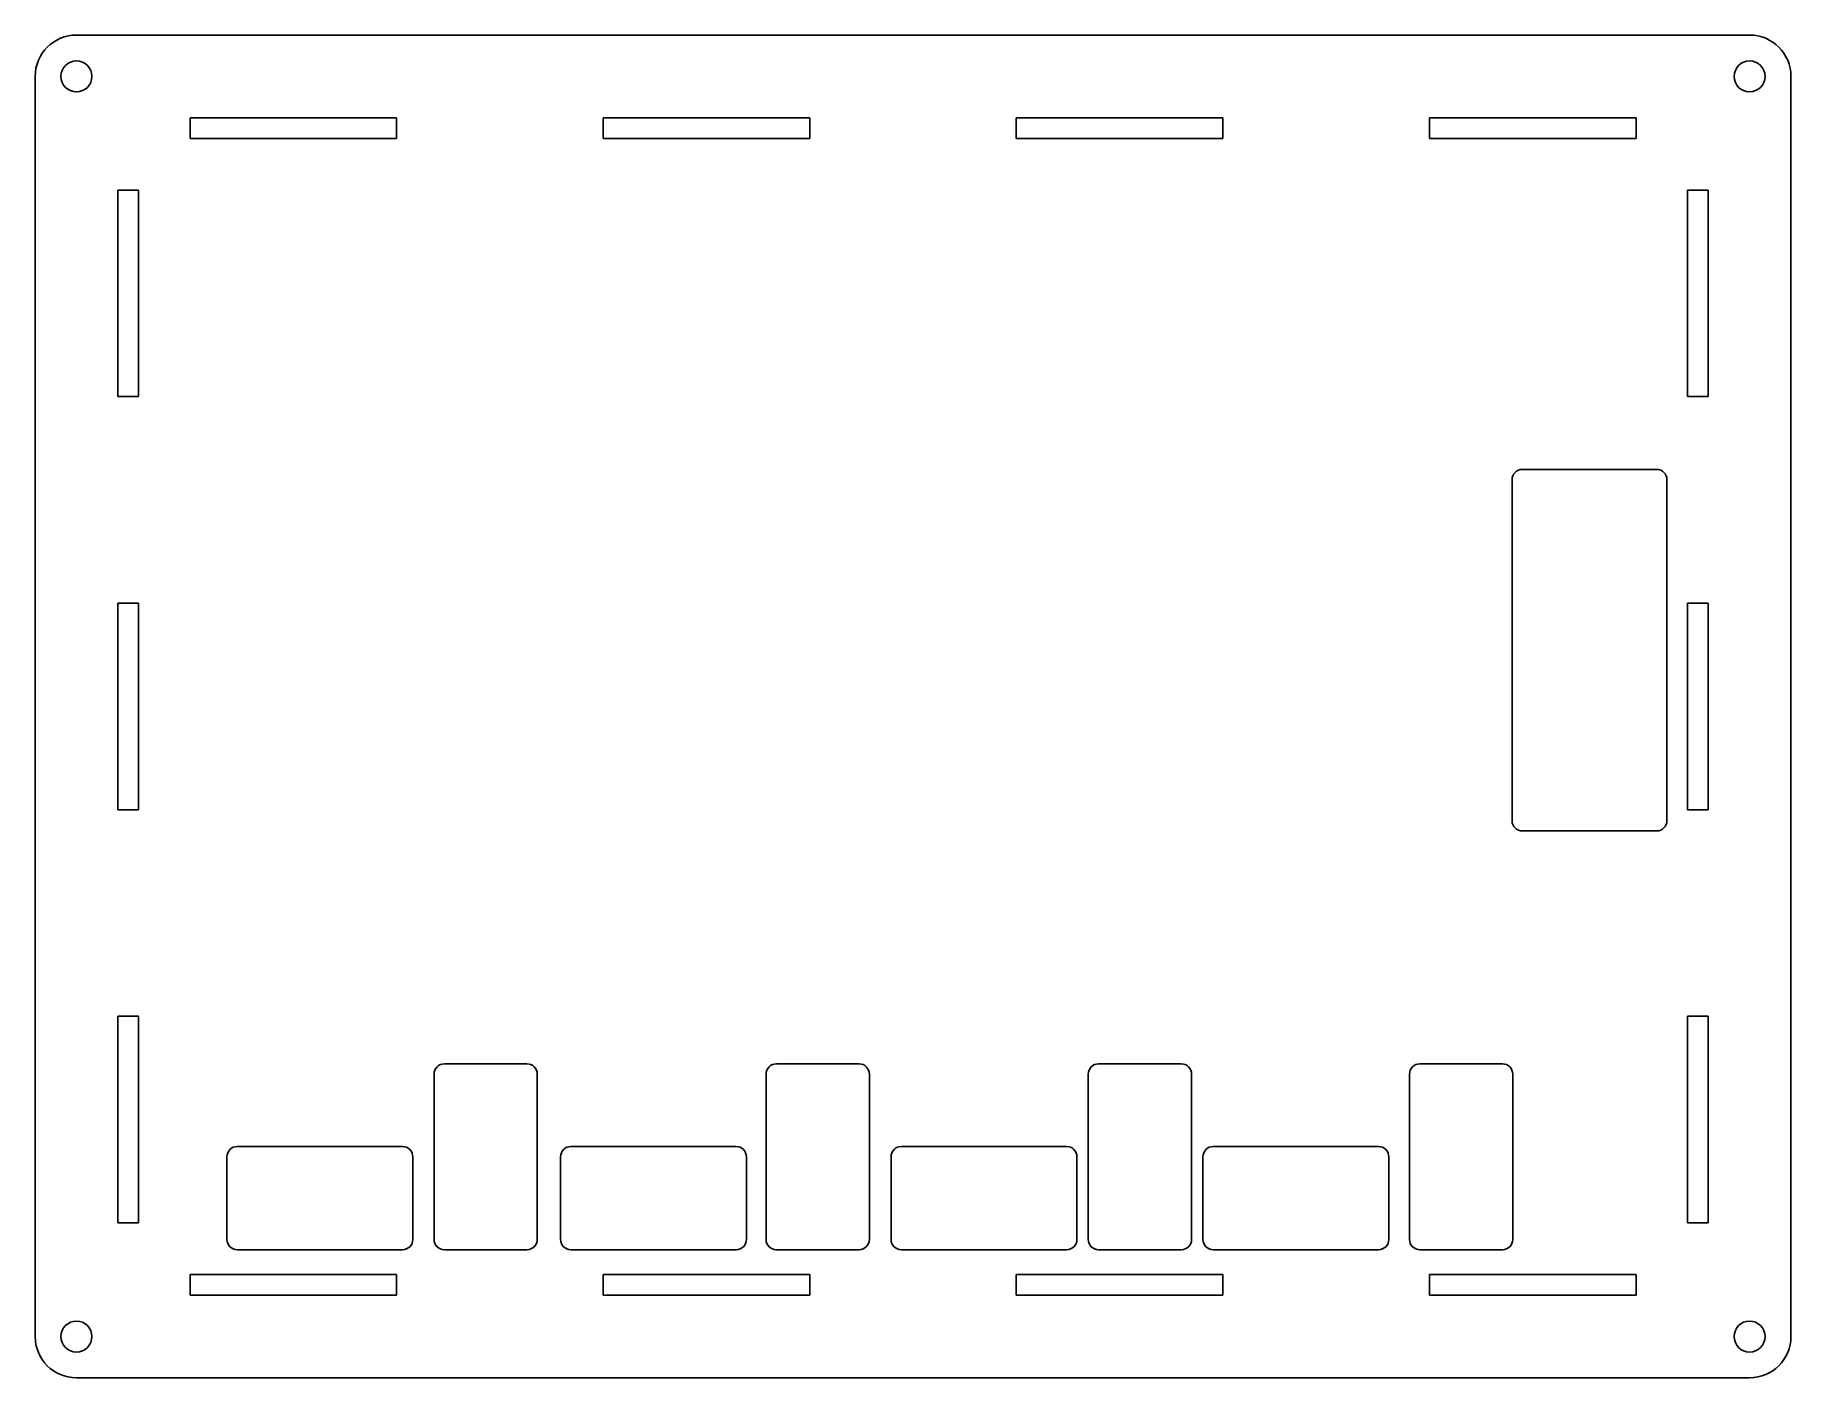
# Model space of a CAD drawing. Header units: millimetres. Extents: x -112 to 58, y -65 to 65.
import ezdxf

# ---------------------------------------------------------------- set-up
doc = ezdxf.new("R2010")
doc.units = ezdxf.units.MM

msp = doc.modelspace()

# ---------------------------------------------------------------- linework, layer by layer
at = {"color": 7, "linetype": 'Continuous', "lineweight": 25}
for p, q in [((54.16, 65.48), (-107.84, 65.48)), ((-111.84, 61.48), (-111.84, -60.52)), ((58.16, -60.52), (58.16, 61.48)), ((-96.84, 57.48), (-96.84, 55.48)), ((-76.84, 57.48), (-96.84, 57.48)), ((-76.84, 55.48), (-76.84, 57.48)), ((-56.84, 57.48), (-56.84, 55.48)), ((-36.84, 57.48), (-56.84, 57.48)), ((-36.84, 55.48), (-36.84, 57.48)), ((-16.84, 57.48), (-16.84, 55.48)), ((3.16, 57.48), (-16.84, 57.48)), ((3.16, 55.48), (3.16, 57.48)), ((23.16, 57.48), (23.16, 55.48)), ((43.16, 57.48), (23.16, 57.48)), ((43.16, 55.48), (43.16, 57.48)), ((-96.84, 55.48), (-76.84, 55.48)), ((-56.84, 55.48), (-36.84, 55.48)), ((-16.84, 55.48), (3.16, 55.48)), ((23.16, 55.48), (43.16, 55.48)), ((-103.84, 50.48), (-103.84, 30.48)), ((-101.84, 50.48), (-103.84, 50.48)), ((-101.84, 30.48), (-101.84, 50.48)), ((50.16, 50.48), (48.16, 50.48)), ((48.16, 50.48), (48.16, 30.48)), ((50.16, 30.48), (50.16, 50.48)), ((-103.84, 30.48), (-101.84, 30.48)), ((48.16, 30.48), (50.16, 30.48)), ((31.16, 22.43), (31.16, -10.57)), ((45.16, 23.43), (32.16, 23.43)), ((46.16, -10.57), (46.16, 22.43)), ((-103.84, 10.48), (-103.84, -9.52)), ((-101.84, 10.48), (-103.84, 10.48)), ((-101.84, -9.52), (-101.84, 10.48)), ((50.16, 10.48), (48.16, 10.48)), ((48.16, 10.48), (48.16, -9.52)), ((50.16, -9.52), (50.16, 10.48)), ((-103.84, -9.52), (-101.84, -9.52)), ((48.16, -9.52), (50.16, -9.52)), ((32.16, -11.57), (45.16, -11.57)), ((-103.84, -29.52), (-103.84, -49.52)), ((-101.84, -29.52), (-103.84, -29.52)), ((-101.84, -49.52), (-101.84, -29.52)), ((50.16, -29.52), (48.16, -29.52)), ((48.16, -29.52), (48.16, -49.52)), ((50.16, -49.52), (50.16, -29.52)), ((-73.22, -35.12), (-73.22, -51.12)), ((-64.22, -34.12), (-72.22, -34.12)), ((-63.22, -51.12), (-63.22, -35.12)), ((-41.07, -35.12), (-41.07, -51.12)), ((-32.07, -34.12), (-40.07, -34.12)), ((-31.07, -51.12), (-31.07, -35.12)), ((-9.87, -35.12), (-9.87, -51.12)), ((-0.87, -34.12), (-8.87, -34.12)), ((0.13, -51.12), (0.13, -35.12)), ((21.23, -35.12), (21.23, -51.12)), ((30.23, -34.12), (22.23, -34.12)), ((31.23, -51.12), (31.23, -35.12)), ((-76.27, -42.12), (-92.27, -42.12)), ((-43.97, -42.12), (-59.97, -42.12)), ((-11.97, -42.12), (-27.97, -42.12)), ((18.23, -42.12), (2.23, -42.12)), ((-93.27, -43.12), (-93.27, -51.12)), ((-75.27, -51.12), (-75.27, -43.12)), ((-60.97, -43.12), (-60.97, -51.12)), ((-42.97, -51.12), (-42.97, -43.12)), ((-28.97, -43.12), (-28.97, -51.12)), ((-10.97, -51.12), (-10.97, -43.12)), ((1.23, -43.12), (1.23, -51.12)), ((19.23, -51.12), (19.23, -43.12)), ((-103.84, -49.52), (-101.84, -49.52)), ((48.16, -49.52), (50.16, -49.52)), ((-92.27, -52.12), (-76.27, -52.12)), ((-72.22, -52.12), (-64.22, -52.12)), ((-59.97, -52.12), (-43.97, -52.12)), ((-40.07, -52.12), (-32.07, -52.12)), ((-27.97, -52.12), (-11.97, -52.12)), ((-8.87, -52.12), (-0.87, -52.12)), ((2.23, -52.12), (18.23, -52.12)), ((22.23, -52.12), (30.23, -52.12)), ((-96.84, -54.52), (-96.84, -56.52)), ((-76.84, -54.52), (-96.84, -54.52)), ((-76.84, -56.52), (-76.84, -54.52)), ((-56.84, -54.52), (-56.84, -56.52)), ((-36.84, -54.52), (-56.84, -54.52)), ((-36.84, -56.52), (-36.84, -54.52)), ((-16.84, -54.52), (-16.84, -56.52)), ((3.16, -54.52), (-16.84, -54.52)), ((3.16, -56.52), (3.16, -54.52)), ((23.16, -54.52), (23.16, -56.52)), ((43.16, -54.52), (23.16, -54.52)), ((43.16, -56.52), (43.16, -54.52)), ((-96.84, -56.52), (-76.84, -56.52)), ((-56.84, -56.52), (-36.84, -56.52)), ((-16.84, -56.52), (3.16, -56.52)), ((23.16, -56.52), (43.16, -56.52)), ((-107.84, -64.52), (54.16, -64.52))]:
    msp.add_line(p, q, dxfattribs=at)
for centre in [(-107.84, 61.48), (54.16, 61.48), (-107.84, -60.52), (54.16, -60.52)]:
    msp.add_circle(centre, 1.5, dxfattribs=at)
for centre, radius, start, end in [((-107.84, 61.48), 4, 90, 180), ((54.16, 61.48), 4, 0, 90), ((32.16, 22.43), 1, 90, 180), ((45.16, 22.43), 1, 0, 90), ((32.16, -10.57), 1, 180, 270), ((45.16, -10.57), 1, 270, 0), ((-72.22, -35.12), 1, 90, 180), ((-64.22, -35.12), 1, 0, 90), ((-40.07, -35.12), 1, 90, 180), ((-32.07, -35.12), 1, 0, 90), ((-8.87, -35.12), 1, 90, 180), ((-0.87, -35.12), 1, 0, 90), ((22.23, -35.12), 1, 90, 180), ((30.23, -35.12), 1, 0, 90), ((-92.27, -43.12), 1, 90, 180), ((-76.27, -43.12), 1, 0, 90), ((-59.97, -43.12), 1, 90, 180), ((-43.97, -43.12), 1, 0, 90), ((-27.97, -43.12), 1, 90, 180), ((-11.97, -43.12), 1, 0, 90), ((2.23, -43.12), 1, 90, 180), ((18.23, -43.12), 1, 0, 90), ((-92.27, -51.12), 1, 180, 270), ((-76.27, -51.12), 1, 270, 0), ((-72.22, -51.12), 1, 180, 270), ((-64.22, -51.12), 1, 270, 0), ((-59.97, -51.12), 1, 180, 270), ((-43.97, -51.12), 1, 270, 0), ((-40.07, -51.12), 1, 180, 270), ((-32.07, -51.12), 1, 270, 0), ((-27.97, -51.12), 1, 180, 270), ((-11.97, -51.12), 1, 270, 0), ((-8.87, -51.12), 1, 180, 270), ((-0.87, -51.12), 1, 270, 0), ((2.23, -51.12), 1, 180, 270), ((18.23, -51.12), 1, 270, 0), ((22.23, -51.12), 1, 180, 270), ((30.23, -51.12), 1, 270, 0), ((-107.84, -60.52), 4, 180, 270), ((54.16, -60.52), 4, 270, 0)]:
    msp.add_arc(centre, radius, start, end, dxfattribs=at)

doc.saveas('drawing.dxf')
